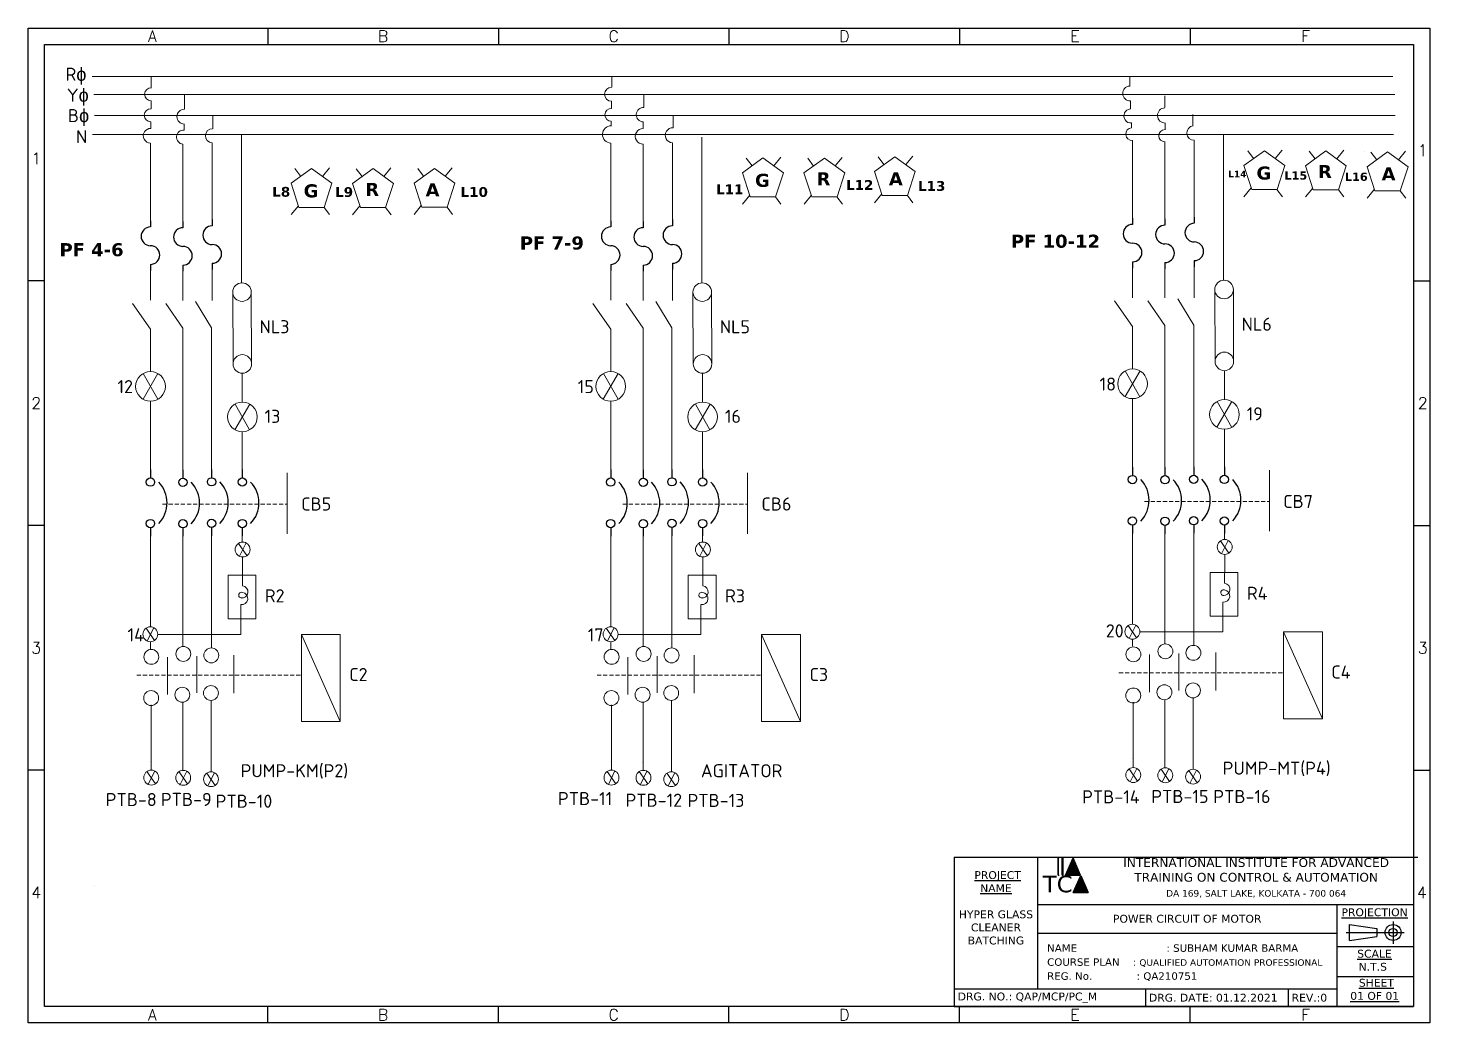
# Model space of a CAD drawing. Header units: millimetres. Extents: x -9791142 to 63260, y -4809864 to 11955173.
# Drawn here: x 43184 to 47472, y -3867 to -824 of the extents above; entities that cross this region are included whole.
import ezdxf
from ezdxf.enums import TextEntityAlignment as Align

# ---------------------------------------------------------------- set-up
doc = ezdxf.new("R2010")
doc.units = ezdxf.units.MM
doc.header["$LTSCALE"] = 5
doc.linetypes.add('DASHED', pattern=[0.75, 0.5, -0.25])
doc.styles.add('style2', font='verdana.ttf')

# ---------------------------------------------------------------- blocks, each defined once
blk = doc.blocks.new('Fuse')
at = {"color": 7}
for p, q in [((0, 0), (0.05, 0)), ((0.35, 0), (0.4, 0))]:
    blk.add_line(p, q, dxfattribs=at)
for centre, start, end in [((0.125, 0), 180, 0), ((0.275, 0), 0, 180)]:
    blk.add_arc(centre, 0.075, start, end, dxfattribs=at)
blk = doc.blocks.new('Circuit Breaker')
at = {"color": 7}
for p, q in [((0, 0), (0.049999, 0)), ((0.349999, 0), (0.399999, 0))]:
    blk.add_line(p, q, dxfattribs=at)
for centre in [(0.074999, 0), (0.324999, 0)]:
    blk.add_circle(centre, 0.025, dxfattribs=at)
blk.add_arc((0.199999, -0.081249), 0.18125, 46.39717, 133.6028, dxfattribs=at)

msp = doc.modelspace()

# ---------------------------------------------------------------- hatches: boundary and pattern name
h = msp.add_hatch(color=140)
h.paths.add_polyline_path([(46337.3, -3362.3), (46334.3, -3362.3), (46334.3, -3414.7), (46337.3, -3414.7)])
h.paths.add_polyline_path([(46349.6, -3362.3), (46346.6, -3362.3), (46346.6, -3414.7), (46349.6, -3414.7)])
for color, points in [(2, [(46380.2, -3362.3), (46357.2, -3414.7), (46403.2, -3414.7)]), (1, [(46403.6, -3415.6), (46380.6, -3468), (46426.6, -3468)])]:
    msp.add_hatch(color=color).paths.add_polyline_path(points)

# ---------------------------------------------------------------- linework, layer by layer
at = {"color": 6}
for p, q in [((43917.3, -824), (43917.3, -874)), ((44622.7, -824), (44622.7, -874)), ((45328, -824), (45328, -874)), ((46033.4, -824), (46033.4, -874)), ((46738.7, -824), (46738.7, -874)), ((43234.5, -1597.3), (43184.5, -1597.3)), ((47421.6, -1597.3), (47471.3, -1597.3)), ((43234.5, -2345.5), (43184.5, -2345.5)), ((47421.6, -2345.5), (47471.6, -2345.5)), ((43234.5, -3093.8), (43184.5, -3093.8)), ((47421.6, -3093.8), (47471.6, -3093.8)), ((43917.3, -3867), (43917.3, -3817)), ((44622.7, -3867), (44622.7, -3817)), ((45328, -3867), (45328, -3817)), ((46033.4, -3867), (46033.4, -3817)), ((46738.7, -3867), (46738.7, -3817))]:
    msp.add_line(p, q, dxfattribs=at)
at = {"lineweight": 9, "ltscale": 5}
for p, q in [((43380.2, -972.5), (47358.3, -972.5)), ((43561.5, -1006.8), (43561.5, -972.5)), ((44969.4, -1005), (44969.4, -972.5)), ((46526.1, -972.5), (46553.4, -972.5)), ((46553.4, -972.5), (46553.4, -1001.7)), ((43385.8, -1027.7), (47363.9, -1027.7)), ((43662.9, -1054.8), (43662.9, -1027.7)), ((45068, -1048.1), (45068, -1027.7)), ((43560.6, -1070.8), (43560.6, -1046.9)), ((43560.6, -1046.9), (43560.6, -1046.9)), ((43662.9, -1072.4), (43662.9, -1054.8)), ((43662.9, -1054.8), (43662.9, -1054.8)), ((44968.8, -1069.9), (44968.8, -1048.2)), ((44968.8, -1048.2), (44968.8, -1048.2)), ((45068, -1066.6), (45068, -1048.1)), ((46555.4, -1046.6), (46555.4, -1071.6)), ((46660.9, -1031.2), (46660.9, -1067.5)), ((43387.3, -1091.4), (47365.4, -1091.4)), ((43559.8, -1131.2), (43559.8, -1111.1)), ((43749.1, -1131.9), (43749.1, -1091.4)), ((44968.2, -1123.1), (44968.2, -1109.3)), ((45065.6, -1131.2), (45065.6, -1111.1)), ((45157.1, -1128.9), (45157.1, -1091.4)), ((46559.1, -1114.4), (46559.1, -1129)), ((46661.5, -1114.1), (46661.5, -1135)), ((46746.8, -1089), (46746.8, -1124.3)), ((43381.7, -1150), (47359.8, -1150)), ((43662.3, -1136.1), (43662.3, -1117.5)), ((43837, -1158.3), (43837, -1150)), ((46840.2, -1150.5), (46840.2, -1405.1)), ((43559.1, -1175.9), (43559.1, -1413.6)), ((43658.1, -1179.3), (43658.1, -1415.8)), ((43747.8, -1175.1), (43747.8, -1410.4)), ((43837, -1158.3), (43837, -1412.8)), ((44966.6, -1175.9), (44966.6, -1413.6)), ((45065.6, -1179.3), (45065.6, -1415.8)), ((45155.3, -1175.1), (45155.3, -1410.4)), ((45244.5, -1158.3), (45244.5, -1412.8)), ((46562.2, -1168.1), (46562.2, -1405.8)), ((46661.3, -1171.6), (46661.3, -1408)), ((46751, -1167.3), (46751, -1402.7)), ((46932.1, -1223.4), (46914.2, -1199.7)), ((46914.2, -1199.7), (46914.2, -1199.7)), ((46998.6, -1223.3), (47019.9, -1197.2)), ((47019.9, -1197.2), (47019.9, -1197.2)), ((47120.1, -1223.9), (47102.2, -1200.2)), ((47102.2, -1200.2), (47102.2, -1200.2)), ((47186.5, -1223.8), (47207.9, -1197.7)), ((45398.6, -1245.5), (45380.7, -1221.8)), ((45380.7, -1221.8), (45380.7, -1221.8)), ((45465, -1245.5), (45486.4, -1219.3)), ((45486.4, -1219.3), (45486.4, -1219.3)), ((45586.6, -1246.1), (45568.6, -1222.4)), ((45568.6, -1222.4), (45568.6, -1222.4)), ((45653, -1246), (45674.4, -1219.9)), ((45802, -1241.8), (45784, -1218.1)), ((45868.4, -1241.8), (45889.8, -1215.6)), ((47271.9, -1201.8), (47271.9, -1201.8)), ((47308.9, -1226.9), (47291, -1203.2)), ((47375.3, -1226.9), (47396.7, -1200.7)), ((44018.3, -1277.7), (44000.4, -1254)), ((44000.4, -1254), (44000.4, -1254)), ((44084.7, -1277.7), (44106.1, -1251.5)), ((44106.1, -1251.5), (44106.1, -1251.5)), ((44206.2, -1278.3), (44188.3, -1254.6)), ((44188.3, -1254.6), (44188.3, -1254.6)), ((44272.7, -1278.2), (44294.1, -1252.1)), ((44359.3, -1259), (44359.3, -1259)), ((44394.1, -1277.4), (44376.1, -1253.7)), ((44460.5, -1277.4), (44481.9, -1251.2)), ((46902.9, -1340.3), (46925.2, -1313.1)), ((47020.6, -1340.3), (47003.7, -1318.1)), ((47090.9, -1340.8), (47113.1, -1313.7)), ((47208.5, -1340.8), (47191.7, -1318.6)), ((47279.7, -1343.9), (47301.9, -1316.7)), ((47397.3, -1343.9), (47380.5, -1321.6)), ((43989.1, -1394.7), (44011.3, -1367.5)), ((44177.1, -1395.2), (44199.3, -1368.1)), ((44364.9, -1394.4), (44387.1, -1367.2)), ((45369.4, -1362.5), (45391.6, -1335.3)), ((45487, -1362.5), (45470.2, -1340.2)), ((45557.4, -1363), (45579.6, -1335.8)), ((45675, -1363), (45658.2, -1340.8)), ((45772.8, -1358.8), (45795, -1331.6)), ((45890.4, -1358.8), (45873.6, -1336.6)), ((43559.1, -1413.6), (43559.1, -1413.6)), ((43837, -1412.8), (43837, -1603.3)), ((44106.7, -1394.7), (44089.9, -1372.5)), ((44294.7, -1395.2), (44277.9, -1373)), ((44482.5, -1394.4), (44465.7, -1372.1)), ((44966.6, -1413.6), (44966.6, -1413.6)), ((45244.5, -1412.8), (45244.5, -1603.3)), ((46562.2, -1405.8), (46562.2, -1405.8)), ((46840.2, -1405.1), (46840.2, -1595.5)), ((43558.8, -1565.9), (43558.8, -1656.6)), ((43658.1, -1568.1), (43658.1, -1657.3)), ((43747.7, -1562.4), (43747.7, -1657.3)), ((44966.3, -1565.9), (44966.3, -1656.6)), ((45065.6, -1568.1), (45065.6, -1657.3)), ((45155.2, -1562.4), (45155.2, -1657.3)), ((46562, -1558.2), (46562, -1648.8)), ((46661.3, -1560.4), (46661.3, -1649.5)), ((46750.9, -1554.6), (46750.9, -1649.5)), ((46813.5, -1623.9), (46814.5, -1843.6)), ((46870.4, -1623.9), (46871.3, -1843.5)), ((43558.7, -1745.1), (43503.7, -1666.7)), ((43503.7, -1666.7), (43503.7, -1666.7)), ((43658.1, -1741.6), (43605.8, -1666.7)), ((43605.8, -1666.7), (43605.8, -1666.7)), ((43658.1, -1657.3), (43658.1, -1657.3)), ((43746, -1740.5), (43697, -1660.3)), ((43747.7, -1657.3), (43747.7, -1657.3)), ((43810.4, -1631.7), (43811.3, -1851.3)), ((43867.2, -1631.7), (43868.1, -1851.2)), ((44966.2, -1745.1), (44911.2, -1666.7)), ((44911.2, -1666.7), (44911.2, -1666.7)), ((45065.6, -1741.6), (45013.3, -1666.7)), ((45013.3, -1666.7), (45013.3, -1666.7)), ((45065.6, -1657.3), (45065.6, -1657.3)), ((45153.5, -1740.5), (45104.5, -1660.3)), ((45155.2, -1657.3), (45155.2, -1657.3)), ((45217.9, -1631.7), (45218.8, -1851.3)), ((45274.7, -1631.7), (45275.6, -1851.2)), ((46561.9, -1737.3), (46506.9, -1658.9)), ((46506.9, -1658.9), (46506.9, -1658.9)), ((46661.3, -1733.9), (46609, -1658.9)), ((46609, -1658.9), (46609, -1658.9)), ((46661.3, -1649.5), (46661.3, -1649.5)), ((46749.2, -1732.7), (46700.2, -1652.6)), ((46750.9, -1649.5), (46750.9, -1649.5)), ((43558.7, -1745.1), (43558.7, -1874.6)), ((43558.7, -1745.1), (43558.7, -1745.1)), ((43658.1, -1741.6), (43658.1, -1978.4)), ((43746, -1740.5), (43746, -1979.6)), ((44966.2, -1745.1), (44966.2, -1874.6)), ((44966.2, -1745.1), (44966.2, -1745.1)), ((45065.6, -1741.6), (45065.6, -1978.4)), ((45153.5, -1740.5), (45153.5, -1979.6)), ((46561.9, -1737.3), (46561.9, -1866.8)), ((46561.9, -1737.3), (46561.9, -1737.3)), ((46661.3, -1733.9), (46661.3, -1970.7)), ((46749.2, -1732.7), (46749.2, -1971.8)), ((43581.8, -1880.8), (43536.1, -1959.1)), ((43536.7, -1880.4), (43581.2, -1959.5)), ((43839.7, -1879.7), (43839.7, -1968.3)), ((44989.3, -1880.8), (44943.6, -1959.1)), ((44944.2, -1880.4), (44988.7, -1959.5)), ((45247.2, -1879.7), (45247.2, -1968.3)), ((46585, -1873), (46539.3, -1951.4)), ((46539.9, -1872.7), (46584.4, -1951.7)), ((46842.9, -1872), (46842.9, -1960.5)), ((43558.7, -1919.5), (43558.7, -1920.4)), ((44966.2, -1919.5), (44966.2, -1920.4)), ((46561.9, -1911.7), (46561.9, -1912.6)), ((43558.7, -1965.3), (43558.7, -1978.4)), ((44966.2, -1965.3), (44966.2, -1978.4)), ((46561.9, -1957.6), (46561.9, -1970.7)), ((46561.9, -1970.7), (46561.9, -1970.7)), ((46561.9, -1970.7), (46561.9, -2167.9)), ((46661.3, -1970.7), (46661.3, -1970.7)), ((46661.3, -1970.7), (46661.3, -2167.9)), ((46749.2, -1971.8), (46749.2, -1971.8)), ((46749.2, -1971.8), (46749.2, -2167.9)), ((46865.9, -1966.7), (46820.2, -2045)), ((46820.8, -1966.4), (46865.3, -2045.4)), ((43558.7, -1978.4), (43558.7, -1978.4)), ((43558.7, -1978.4), (43558.7, -2175.6)), ((43658.1, -1978.4), (43658.1, -1978.4)), ((43658.1, -1978.4), (43658.1, -2175.6)), ((43746, -1979.6), (43746, -1979.6)), ((43746, -1979.6), (43746, -2175.6)), ((43862.7, -1974.5), (43817, -2052.8)), ((43817.6, -1974.1), (43862.1, -2053.1)), ((43839.7, -2013.4), (43839.7, -2013.9)), ((44966.2, -1978.4), (44966.2, -1978.4)), ((44966.2, -1978.4), (44966.2, -2175.6)), ((45065.6, -1978.4), (45065.6, -1978.4)), ((45065.6, -1978.4), (45065.6, -2175.6)), ((45153.5, -1979.6), (45153.5, -1979.6)), ((45153.5, -1979.6), (45153.5, -2175.6)), ((45270.2, -1974.5), (45224.5, -2052.8)), ((45225.1, -1974.1), (45269.6, -2053.1)), ((45247.2, -2013.4), (45247.2, -2013.9)), ((46842.9, -2005.6), (46842.9, -2006.1)), ((46842.9, -2051.2), (46842.9, -2167.9)), ((43839.7, -2059), (43839.7, -2175.6)), ((45247.2, -2059), (45247.2, -2175.6)), ((43558.7, -2175.6), (43558.7, -2175.6)), ((43658.1, -2175.6), (43658.1, -2175.6)), ((43746, -2175.6), (43746, -2175.6)), ((43839.7, -2175.6), (43839.7, -2175.6)), ((43977.4, -2184.3), (43977.4, -2370.9)), ((44966.2, -2175.6), (44966.2, -2175.6)), ((45065.6, -2175.6), (45065.6, -2175.6)), ((45153.5, -2175.6), (45153.5, -2175.6)), ((45247.2, -2175.6), (45247.2, -2175.6)), ((45384.9, -2184.3), (45384.9, -2370.9)), ((46561.9, -2167.9), (46561.9, -2167.9)), ((46661.3, -2167.9), (46661.3, -2167.9)), ((46749.2, -2167.9), (46749.2, -2167.9)), ((46842.9, -2167.9), (46842.9, -2167.9)), ((46980.6, -2176.5), (46980.6, -2363.2)), ((43558.7, -2377.8), (43558.7, -2586.9)), ((43658.2, -2378.5), (43658.2, -2589.9)), ((43745.8, -2377.1), (43745.8, -2588.7)), ((43827.8, -2400.2), (43853.7, -2437.8)), ((43851.4, -2398.8), (43831.2, -2439.8)), ((43839.7, -2377.6), (43839.7, -2396.8)), ((43839.7, -2396.8), (43839.7, -2396.8)), ((44966.2, -2377.8), (44966.2, -2586.9)), ((45065.7, -2378.5), (45065.7, -2589.9)), ((45153.3, -2377.1), (45153.3, -2588.7)), ((45235.3, -2400.2), (45261.2, -2437.8)), ((45258.9, -2398.8), (45238.7, -2439.8)), ((45247.2, -2377.6), (45247.2, -2396.8)), ((45247.2, -2396.8), (45247.2, -2396.8)), ((46561.9, -2370), (46561.9, -2579.2)), ((46661.3, -2370.7), (46661.3, -2582.2)), ((46749, -2369.3), (46749, -2580.9)), ((46831, -2392.5), (46856.9, -2430)), ((46854.5, -2391), (46834.4, -2432)), ((46842.9, -2369.8), (46842.9, -2389)), ((46842.9, -2389), (46842.9, -2389)), ((43840.7, -2441.8), (43840.7, -2468.4)), ((43840.7, -2468.4), (43840.7, -2441.8)), ((45248.2, -2441.8), (45248.2, -2468.4)), ((45248.2, -2468.4), (45248.2, -2441.8)), ((46843.9, -2434.1), (46843.9, -2460.7)), ((46843.9, -2460.7), (46843.9, -2434.1)), ((43840.7, -2468.4), (43840.6, -2530)), ((43840.7, -2468.4), (43840.7, -2468.4)), ((45248.2, -2468.4), (45248.1, -2530)), ((45248.2, -2468.4), (45248.2, -2468.4)), ((46843.9, -2460.7), (46843.7, -2522.2)), ((46843.9, -2460.7), (46843.9, -2460.7)), ((46843.7, -2522.2), (46843.7, -2522.2)), ((46843.7, -2522.2), (46843.7, -2522.2)), ((43558.7, -2568.9), (43558.7, -2655.4)), ((43840.6, -2530), (43840.6, -2530)), ((43840.6, -2530), (43840.6, -2530)), ((44966.2, -2568.9), (44966.2, -2655.4)), ((45248.1, -2530), (45248.1, -2530)), ((45248.1, -2530), (45248.1, -2530)), ((46561.9, -2561.2), (46561.9, -2647.6)), ((43558.7, -2586.9), (43558.7, -2586.9)), ((43658.2, -2589.9), (43658.2, -2589.9)), ((43658.2, -2589.9), (43658.2, -2715.7)), ((43745.8, -2588.7), (43745.8, -2588.7)), ((43745.8, -2588.7), (43745.8, -2720.2)), ((43834.9, -2587.5), (43834.9, -2624.1)), ((44966.2, -2586.9), (44966.2, -2586.9)), ((45065.7, -2589.9), (45065.7, -2589.9)), ((45065.7, -2589.9), (45065.7, -2715.7)), ((45153.3, -2588.7), (45153.3, -2588.7)), ((45153.3, -2588.7), (45153.3, -2720.2)), ((45242.4, -2587.5), (45242.4, -2624.1)), ((46561.9, -2579.2), (46561.9, -2579.2)), ((46661.3, -2582.2), (46661.3, -2582.2)), ((46661.3, -2582.2), (46661.3, -2708)), ((46749, -2580.9), (46749, -2580.9)), ((46749, -2580.9), (46749, -2712.5)), ((46838.1, -2579.8), (46838.1, -2616.3)), ((43569, -2658), (43548.9, -2699)), ((43834.9, -2624.1), (43834.9, -2679)), ((44976.5, -2658), (44956.4, -2699)), ((45242.4, -2624.1), (45242.4, -2679)), ((46548.6, -2651.7), (46574.5, -2689.2)), ((46572.2, -2650.2), (46552.1, -2691.2)), ((46838.1, -2616.3), (46838.1, -2671.2)), ((43535.6, -2679), (43535.3, -2679)), ((43545.4, -2659.4), (43571.3, -2697)), ((43558.7, -2678.7), (43558.7, -2679)), ((43558.9, -2679), (43558.7, -2679)), ((43834.9, -2679), (43581.2, -2679)), ((44020.4, -2678.7), (44139.4, -2945)), ((44943.1, -2679), (44942.8, -2679)), ((44952.9, -2659.4), (44978.8, -2697)), ((44966.2, -2678.7), (44966.2, -2679)), ((44966.4, -2679), (44966.2, -2679)), ((45242.4, -2679), (44988.7, -2679)), ((45427.9, -2678.7), (45546.9, -2945)), ((46538.7, -2671.2), (46538.5, -2671.2)), ((46561.9, -2670.9), (46561.9, -2671.2)), ((46562.1, -2671.2), (46561.9, -2671.2)), ((46561.9, -2693.3), (46561.9, -2714.7)), ((46838.1, -2671.2), (46584.4, -2671.2)), ((47023.6, -2670.9), (47142.5, -2937.3)), ((43558.7, -2701), (43558.7, -2722.5)), ((43558.7, -2722.5), (43558.7, -2722.5)), ((43658.2, -2715.7), (43658.2, -2715.7)), ((43745.8, -2720.2), (43745.8, -2720.2)), ((43813.8, -2741.7), (43813.8, -2858)), ((44966.2, -2701), (44966.2, -2722.5)), ((44966.2, -2722.5), (44966.2, -2722.5)), ((45065.7, -2715.7), (45065.7, -2715.7)), ((45153.3, -2720.2), (45153.3, -2720.2)), ((45221.3, -2741.7), (45221.3, -2858)), ((46561.9, -2714.7), (46561.9, -2714.7)), ((46614.4, -2740.3), (46614.4, -2855)), ((46661.3, -2708), (46661.3, -2708)), ((46703.8, -2737.1), (46703.8, -2850)), ((46749, -2712.5), (46749, -2712.5)), ((46817, -2733.9), (46817, -2850.2)), ((43611.3, -2748), (43611.3, -2862.8)), ((43700.6, -2744.8), (43700.6, -2857.8)), ((45018.8, -2748), (45018.8, -2862.8)), ((45108.1, -2744.8), (45108.1, -2857.8)), ((44019.5, -2803.8), (44019.5, -2803.8)), ((45427, -2803.8), (45427, -2803.8)), ((47022.7, -2796.1), (47022.7, -2796.1)), ((43611.3, -2862.8), (43611.3, -2862.8)), ((43700.6, -2857.8), (43700.6, -2857.8)), ((43813.8, -2858), (43813.8, -2858)), ((45018.8, -2862.8), (45018.8, -2862.8)), ((45108.1, -2857.8), (45108.1, -2857.8)), ((45221.3, -2858), (45221.3, -2858)), ((46614.4, -2855), (46614.4, -2855)), ((46703.8, -2850), (46703.8, -2850)), ((46817, -2850.2), (46817, -2850.2)), ((43561.2, -2893.9), (43561.2, -3093.8)), ((43657.8, -2885.4), (43657.8, -3094.4)), ((43744.2, -2880.9), (43744.2, -3098.7)), ((44968.7, -2893.9), (44968.7, -3093.8)), ((45065.3, -2885.4), (45065.3, -3094.4)), ((45151.7, -2880.9), (45151.7, -3098.7)), ((46564.3, -2886.1), (46564.3, -3086)), ((46661, -2877.7), (46661, -3086.6)), ((46747.4, -2873.2), (46747.4, -3091)), ((44139.4, -2945), (44139.4, -2945)), ((45546.9, -2945), (45546.9, -2945)), ((47142.5, -2937.3), (47142.5, -2937.3)), ((43558.7, -3066.2), (43558.7, -3066.2)), ((43656.4, -3069.2), (43656.4, -3069.2)), ((43743.4, -3073.8), (43743.4, -3073.8)), ((44966.2, -3066.2), (44966.2, -3066.2)), ((45063.9, -3069.2), (45063.9, -3069.2)), ((45150.9, -3073.8), (45150.9, -3073.8)), ((46561.8, -3058.4), (46561.8, -3058.4)), ((46659.6, -3061.5), (46659.6, -3061.5)), ((46746.6, -3066.1), (46746.6, -3066.1)), ((43548.2, -3097.8), (43574.1, -3135.4)), ((43571.8, -3096.4), (43551.7, -3137.4)), ((43646, -3098.4), (43671.9, -3136)), ((43669.6, -3097), (43649.5, -3137.9)), ((43730.9, -3102.7), (43756.8, -3140.3)), ((43754.5, -3101.3), (43734.4, -3142.3)), ((44955.7, -3097.8), (44981.6, -3135.4)), ((44979.3, -3096.4), (44959.2, -3137.4)), ((45053.5, -3098.4), (45079.4, -3136)), ((45077.1, -3097), (45057, -3137.9)), ((45138.4, -3102.7), (45164.3, -3140.3)), ((45162, -3101.3), (45141.9, -3142.3)), ((46551.4, -3090), (46577.3, -3127.6)), ((46575, -3088.6), (46554.9, -3129.6)), ((46649.2, -3090.6), (46675.1, -3128.2)), ((46672.8, -3089.2), (46652.7, -3130.2)), ((46734.1, -3095), (46760, -3132.6)), ((46757.7, -3093.6), (46737.6, -3134.5)), ((43387.1, -3445.3), (43387.1, -3445.3))]:
    msp.add_line(p, q, dxfattribs=at)
at = {"linetype": 'DASHED', "lineweight": 9, "ltscale": 5}
for p, q in [((43595.7, -2280.1), (43975.8, -2280.1)), ((45003.2, -2280.1), (45383.3, -2280.1)), ((46598.9, -2272.4), (46979, -2272.4)), ((43517.2, -2803.8), (44019.5, -2803.8)), ((44924.7, -2803.8), (45427, -2803.8)), ((46520.4, -2796.1), (47022.7, -2796.1))]:
    msp.add_line(p, q, dxfattribs=at)
at = {"color": 84}
for p, q in [((47421.6, -3336.2), (47421.6, -3817)), ((46016.9, -3360.1), (46016.9, -3817)), ((46016.9, -3360.1), (47434.9, -3360.1)), ((46271.7, -3360.1), (46271.7, -3762.8)), ((46271.7, -3504.6), (47421.6, -3504.6)), ((47186.6, -3504.6), (47186.6, -3817)), ((46271.7, -3592.4), (47186.6, -3592.4)), ((47186.6, -3633), (47421.6, -3633)), ((47186.6, -3725), (47421.6, -3725)), ((46016.9, -3762.8), (47186.6, -3762.8)), ((46601.7, -3762.8), (46601.7, -3817)), ((47038, -3762.8), (47038, -3817)), ((46016.9, -3817), (47421.6, -3817))]:
    msp.add_line(p, q, dxfattribs=at)
at = {"color": 140}
for p, q in [((46337.3, -3362.3), (46334.3, -3362.3)), ((46334.3, -3414.7), (46334.3, -3362.3)), ((46349.6, -3362.3), (46346.6, -3362.3)), ((46346.6, -3414.7), (46346.6, -3362.3)), ((46349.6, -3414.7), (46349.6, -3362.3))]:
    msp.add_line(p, q, dxfattribs=at)
at = {"color": 2}
for p, q in [((46357.2, -3414.7), (46380.2, -3362.3)), ((46403.2, -3414.7), (46380.2, -3362.3)), ((46357.2, -3414.7), (46403.2, -3414.7))]:
    msp.add_line(p, q, dxfattribs=at)
at = {"color": 4}
for p, q in [((46334.3, -3414.7), (46337.3, -3414.7)), ((46346.6, -3414.7), (46349.6, -3414.7))]:
    msp.add_line(p, q, dxfattribs=at)
at = {"color": 1}
for p, q in [((46380.6, -3468), (46403.6, -3415.6)), ((46403.6, -3415.6), (46426.6, -3468)), ((46380.6, -3468), (46426.6, -3468))]:
    msp.add_line(p, q, dxfattribs=at)
at = {"color": 160}
for p, q in [((47358.8, -3556.2), (47358.8, -3624.8)), ((47215.1, -3590.5), (47393.1, -3590.5)), ((47225.1, -3566.2), (47309.4, -3578)), ((47225.1, -3614.8), (47309.4, -3603))]:
    msp.add_line(p, q, dxfattribs=at)
at = {"color": 240}
for points in [[(43184.5, -824), (47471.6, -824), (47471.6, -3867), (43184.5, -3867)], [(43234.5, -874), (47421.6, -874), (47421.6, -3817), (43234.5, -3817)]]:
    msp.add_lwpolyline(points, close=True, dxfattribs=at)
at = {"lineweight": 9, "ltscale": 5}
for points in [[(46965.4, -1199.2), (46902.9, -1244.6), (46926.8, -1318.1), (47004, -1318.1), (47027.9, -1244.6)], [(47153.4, -1199.7), (47090.9, -1245.1), (47114.7, -1318.6), (47192, -1318.6), (47215.8, -1245.1)], [(45431.9, -1221.4), (45369.4, -1266.8), (45393.2, -1340.2), (45470.5, -1340.2), (45494.3, -1266.8)], [(45619.8, -1221.9), (45557.3, -1267.3), (45581.2, -1340.8), (45658.4, -1340.8), (45682.3, -1267.3)], [(45835.2, -1217.7), (45772.7, -1263.1), (45796.6, -1336.6), (45873.9, -1336.6), (45897.7, -1263.1)], [(47342.2, -1202.8), (47279.7, -1248.2), (47303.5, -1321.6), (47380.8, -1321.6), (47404.7, -1248.2)], [(44051.5, -1253.6), (43989, -1299), (44012.9, -1372.5), (44090.2, -1372.5), (44114, -1299)], [(44239.5, -1254.1), (44177, -1299.5), (44200.9, -1373), (44278.1, -1373), (44302, -1299.5)], [(44427.3, -1253.3), (44364.8, -1298.7), (44388.7, -1372.1), (44465.9, -1372.1), (44489.8, -1298.7)], [(43796.1, -2497.2), (43880.8, -2497.2), (43880.8, -2630.7), (43796.1, -2630.7)], [(45203.6, -2497.2), (45288.3, -2497.2), (45288.3, -2630.7), (45203.6, -2630.7)], [(46799.2, -2489.5), (46884, -2489.5), (46884, -2622.9), (46799.2, -2622.9)], [(44020.4, -2678.7), (44139.4, -2678.7), (44139.4, -2945), (44020.4, -2945)], [(45427.9, -2678.7), (45546.9, -2678.7), (45546.9, -2945), (45427.9, -2945)], [(47023.6, -2670.9), (47142.5, -2670.9), (47142.5, -2937.3), (47023.6, -2937.3)]]:
    msp.add_lwpolyline(points, close=True, dxfattribs=at)
at = {"color": 160}
for points in [[(47225.1, -3614.8), (47225.1, -3566.2)], [(47309.4, -3578), (47309.4, -3603)]]:
    msp.add_lwpolyline(points, dxfattribs=at)
at = {"lineweight": 9, "ltscale": 5}
for centre, radius in [((43838.8, -1631.7), 28.4), ((45246.3, -1631.7), 28.4), ((46842, -1623.9), 28.4), ((43839.7, -1851.3), 28.4), ((45247.2, -1851.3), 28.4), ((46842.9, -1843.6), 28.4), ((43559, -1920), 45.4), ((44966.5, -1920), 45.4), ((46562.2, -1912.2), 45.4), ((43839.9, -2013.6), 45.4), ((45247.4, -2013.6), 45.4), ((46843, -2005.9), 45.4), ((43840.7, -2419), 22.8), ((45248.2, -2419), 22.8), ((46843.9, -2411.2), 22.8), ((43558.4, -2678.2), 22.8), ((44965.9, -2678.2), 22.8), ((46561.6, -2670.4), 22.8), ((43561.6, -2747.3), 22.8), ((43659.4, -2738.2), 22.8), ((43744.9, -2742.8), 22.8), ((44969.1, -2747.3), 22.8), ((45066.9, -2738.2), 22.8), ((45152.4, -2742.8), 22.8), ((46564.8, -2739.6), 22.8), ((46662.5, -2730.4), 22.8), ((46748.1, -2735), 22.8), ((46747, -2850), 22.8), ((43561, -2873.3), 22.8), ((43656.3, -2863.3), 22.8), ((43743.8, -2857.8), 22.8), ((44968.5, -2873.3), 22.8), ((45063.8, -2863.3), 22.8), ((45151.3, -2857.8), 22.8), ((46564.2, -2865.5), 22.8), ((46659.5, -2855.5), 22.8), ((46564.4, -3108.8), 22.8), ((46662.2, -3109.4), 22.8), ((43561.2, -3116.6), 22.8), ((43659, -3117.2), 22.8), ((43743.9, -3121.5), 22.8), ((44968.7, -3116.6), 22.8), ((45066.5, -3117.2), 22.8), ((45151.4, -3121.5), 22.8), ((46747.1, -3113.8), 22.8)]:
    msp.add_circle(centre, radius, dxfattribs=at)
at = {"color": 160}
for radius in [24.3, 12.5]:
    msp.add_circle((47358.8, -3590.5), radius, dxfattribs=at)
at = {"lineweight": 9, "ltscale": 5}
for centre, radius, start, end in [((43561.1, -1026.8), 20, 88.724, 268.724), ((44969.1, -1026.6), 21.6, 89.2055, 269.2055), ((46554.4, -1024.1), 22.5, 92.6592, 272.6592), ((43560.2, -1091), 20.1, 88.8491, 268.8491), ((44968.5, -1089.6), 19.7, 89.1167, 269.1167), ((45066.8, -1088.9), 22.3, 86.9207, 266.9207), ((46557.3, -1093), 21.5, 94.8892, 274.8892), ((46661.8, -1091.4), 23.3, 92.124, 272.124), ((43662.6, -1095), 22.6, 89.2874, 269.2874), ((43559.4, -1153.5), 22.4, 89.0416, 269.0416), ((43660.2, -1157.7), 21.7, 84.4613, 264.4613), ((43748.4, -1153.5), 21.6, 88.2361, 268.2361), ((44967.4, -1149.5), 26.4, 88.1943, 268.1943), ((45065.6, -1155.3), 24.1, 89.982, 269.982), ((45156.2, -1152), 23.1, 87.757, 267.757), ((46560.7, -1148.5), 19.6, 94.5913, 274.5913), ((46661.1, -1153.2), 18.7, 90.82, 270.82), ((46749.4, -1145), 21.7, 94.2446, 274.2446), ((46841.2, -2540.8), 18.8, 262.1407, 82.1407), ((43837.3, -2558.6), 8.75, 71.5159, 274.5237), ((43837.5, -2568.9), 18.8, 262.1407, 82.1407), ((43838, -2548.6), 18.8, 262.1407, 82.1407), ((45244.8, -2558.6), 8.75, 71.5159, 274.5237), ((45245, -2568.9), 18.8, 262.1407, 82.1407), ((45245.5, -2548.6), 18.8, 262.1407, 82.1407), ((46840.5, -2550.9), 8.75, 71.5159, 274.5237), ((46840.7, -2561.2), 18.8, 262.1407, 82.1407)]:
    msp.add_arc(centre, radius, start, end, dxfattribs=at)

# ---------------------------------------------------------------- block references
at = {"lineweight": 9, "ltscale": 5, "rotation": 270}
for name, p, xscale, yscale, zscale in [('Fuse', (43558.8, -1413.5), 381, 381, 381), ('Fuse', (43747.7, -1410), 381, 381, 381), ('Fuse', (44966.3, -1413.5), 381, 381, 381), ('Fuse', (45155.2, -1410), 381, 381, 381), ('Fuse', (46562, -1405.8), 381, 381, 381), ('Fuse', (46661.3, -1408), 381, 381, 381), ('Fuse', (46750.9, -1402.2), 381, 381, 381), ('Fuse', (43658.1, -1415.7), 381, 381, 381), ('Fuse', (45065.6, -1415.7), 381, 381, 381), ('Circuit Breaker', (43558.7, -2174.6), 508, 508, 508), ('Circuit Breaker', (43658.2, -2175.3), 508, 508, 508), ('Circuit Breaker', (43745.8, -2173.9), 508, 508, 508), ('Circuit Breaker', (43839.7, -2174.4), 508, 508, 508), ('Circuit Breaker', (44966.2, -2174.6), 508, 508, 508), ('Circuit Breaker', (45065.7, -2175.3), 508, 508, 508), ('Circuit Breaker', (45153.3, -2173.9), 508, 508, 508), ('Circuit Breaker', (45247.2, -2174.4), 508, 508, 508), ('Circuit Breaker', (46561.9, -2166.8), 508, 508, 508), ('Circuit Breaker', (46661.3, -2167.5), 508, 508, 508), ('Circuit Breaker', (46749, -2166.1), 508, 508, 508), ('Circuit Breaker', (46842.9, -2166.6), 508, 508, 508)]:
    msp.add_blockref(name, p, dxfattribs=dict(at, xscale=xscale, yscale=yscale, zscale=zscale))

# ---------------------------------------------------------------- texts
at = {"color": 140, "style": 'style2'}
msp.add_text('TC', height=50.87, dxfattribs=at).set_placement((46333.3, -3467.4), align=Align.CENTER)
at = {"color": 2, "char_height": 35, "attachment_point": 5, "style": 'style2'}
for s, insert, width in [('{\\Fromans|c0;A}', (43564.7, -849), 705.35), ('{\\Fromans|c0;B}', (44270, -849), 705.35), ('{\\Fromans|c0;C}', (44975.4, -849), 705.35), ('{\\Fromans|c0;D}', (45680.7, -849), 705.35), ('{\\Fromans|c0;E}', (46386.1, -849), 705.35), ('\\pxqc;{\\Fromans|c0;F}', (47091.4, -849), 705.35), ('{\\Fromans|c0;1}', (47449.5, -1198.2), 50), ('{\\Fromans|c0;1}', (43209.5, -1223.2), 50), ('{\\Fromans|c0;2}', (43209.5, -1971.4), 50), ('{\\Fromans|c0;2}', (47449.5, -1971.4), 50), ('{\\Fromans|c0;3}', (43209.5, -2719.7), 50), ('{\\Fromans|c0;3}', (47449.5, -2719.7), 50), ('{\\Fromans|c0;4}', (43209.5, -3467.9), 50), ('{\\Fromans|c0;4}', (47446.6, -3467.9), 50), ('{\\Fromans|c0;A}', (43564.7, -3842), 705.35), ('{\\Fromans|c0;B}', (44270, -3842), 705.35), ('{\\Fromans|c0;C}', (44975.4, -3842), 705.35), ('{\\Fromans|c0;D}', (45680.7, -3842), 705.35), ('{\\Fromans|c0;E}', (46386.1, -3842), 705.35), ('\\pxqc;{\\Fromans|c0;F}', (47091.4, -3842), 705.35)]:
    msp.add_mtext(s, dxfattribs=dict(at, insert=insert, width=width))
at = {"lineweight": 9, "ltscale": 5, "attachment_point": 1}
for s, width, insert, char_height in [('{\\fISOCPEUR|b1|i0|c0|p34;Rɸ}', 22.558, (43299, -945.4), 40), ('{\\fISOCPEUR|b1|i0|c0|p34;Yɸ}', 22.558, (43303.1, -1009.3), 40), ('{\\fISOCPEUR|b1|i0|c0|p34;Bɸ}', 22.558, (43306.3, -1071.9), 40), ('{\\fISOCPEUR|b1|i0|c0|p34;N}', 22.558, (43331.3, -1136.4), 40), ('{\\fVerdana|b1|i0|c0|p34;R}', 72.089, (47129.4, -1243.1), 40), ('{\\fVerdana|b1|i0|c0|p34;G}', 72.089, (45407.6, -1269.8), 40), ('{\\fVerdana|b1|i0|c0|p34;R}', 72.089, (45595.9, -1265.2), 40), ('{\\fVerdana|b1|i0|c0|p34;A}', 72.089, (45816.9, -1265), 40), ('{\\fVerdana|b1|i0|c0|p34;L14}', 51.97, (46854.7, -1260.7), 20), ('{\\fVerdana|b1|i0|c0|p34;G}', 72.089, (46941.1, -1247.6), 40), ('{\\fVerdana|b1|i0|c0|p34;L15}', 51.97, (47026.5, -1262.6), 25), ('{\\fVerdana|b1|i0|c0|p34;L16}', 51.97, (47211.5, -1266.4), 25), ('{\\fVerdana|b1|i0|c0|p34;A}', 72.089, (47323.8, -1250.1), 40), ('{\\fVerdana|b1|i0|c0|p34;L8}', 51.97, (43931.3, -1310), 30), ('{\\fVerdana|b1|i0|c0|p34;G}', 72.089, (44027.3, -1302), 40), ('{\\fVerdana|b1|i0|c0|p34;L9}', 51.97, (44123.6, -1310.7), 30), ('{\\fVerdana|b1|i0|c0|p34;R}', 72.089, (44215.6, -1297.5), 40), ('{\\fVerdana|b1|i0|c0|p34;A}', 72.089, (44400.2, -1298.9), 40), ('{\\fVerdana|b1|i0|c0|p34;L10}', 51.97, (44507.2, -1310.4), 30), ('{\\fVerdana|b1|i0|c0|p34;L11}', 51.97, (45288.5, -1302.4), 30), ('{\\fVerdana|b1|i0|c0|p34;L12}', 51.97, (45686.1, -1289.1), 30), ('{\\fVerdana|b1|i0|c0|p34;L13}', 51.97, (45906.1, -1292), 30), ('{\\fVerdana|b1|i0|c0|p34;PF 10-12}', 334.848, (46190.3, -1456.1), 40), ('{\\fVerdana|b1|i0|c0|p34;PF 4-6}', 334.848, (43280.7, -1482), 40), ('{\\fVerdana|b1|i0|c0|p34;PF 7-9}', 334.848, (44688.4, -1461.5), 40), ('{\\fISOCPEUR|b1|i0|c0|p34;NL6}', 22.558, (46895.7, -1709.9), 40), ('{\\fISOCPEUR|b1|i0|c0|p34;NL3}', 22.558, (43892.5, -1717.6), 40), ('{\\fISOCPEUR|b1|i0|c0|p34;NL5}', 22.558, (45300, -1717.6), 40), ('{\\fISOCPEUR|b1|i0|c0|p34;12}', 22.558, (43458.1, -1900.8), 40), ('{\\fISOCPEUR|b1|i0|c0|p34;15}', 22.558, (44865.6, -1900.8), 40), ('{\\fISOCPEUR|b1|i0|c0|p34;18}', 22.558, (46461.3, -1893), 40), ('{\\fISOCPEUR|b1|i0|c0|p34;13}', 22.558, (43908, -1991.7), 40), ('{\\fISOCPEUR|b1|i0|c0|p34;16}', 22.558, (45315.5, -1991.7), 40), ('{\\fISOCPEUR|b1|i0|c0|p34;19}', 22.558, (46911.2, -1984), 40), ('{\\fISOCPEUR|b1|i0|c0|p34;CB5}', 22.558, (44019.7, -2259.8), 40), ('{\\fISOCPEUR|b1|i0|c0|p34;CB6}', 22.558, (45427.2, -2259.8), 40), ('{\\fISOCPEUR|b1|i0|c0|p34;CB7}', 22.558, (47022.9, -2252), 40), ('{\\fISOCPEUR|b1|i0|c0|p34;R2}', 22.558, (43908.4, -2540.7), 40), ('{\\fISOCPEUR|b1|i0|c0|p34;R3}', 22.558, (45315.9, -2540.7), 40), ('{\\fISOCPEUR|b1|i0|c0|p34;R4}', 22.558, (46911.6, -2532.9), 40), ('{\\fISOCPEUR|b1|i0|c0|p34;20}', 22.558, (46480.3, -2647.8), 40), ('{\\fISOCPEUR|b1|i0|c0|p34;14}', 22.558, (43488.8, -2659.9), 40), ('{\\fISOCPEUR|b1|i0|c0|p34;17}', 22.558, (44896.3, -2659.9), 40), ('{\\fISOCPEUR|b1|i0|c0|p34;C2}', 22.558, (44166.7, -2781.4), 40), ('{\\fISOCPEUR|b1|i0|c0|p34;C3}', 22.558, (45574.2, -2781.4), 40), ('{\\fISOCPEUR|b1|i0|c0|p34;C4}', 22.558, (47169.9, -2773.7), 40), ('{\\fISOCPEUR|b1|i0|c0|p34;PUMP-KM(P2)}', 40, (43834.6, -3075.6), 40), ('{\\fISOCPEUR|b1|i0|c0|p34;AGITATOR}', 40, (45242.1, -3075.6), 40), ('{\\fISOCPEUR|b1|i0|c0|p34;PUMP-MT(P4)}', 40, (46837.8, -3067.8), 40), ('{\\fISOCPEUR|b1|i0|c0|p34;PTB-8}', 22.558, (43422, -3163.8), 40), ('{\\fISOCPEUR|b1|i0|c0|p34;PTB-9}', 22.558, (43590.7, -3163.3), 40), ('{\\fISOCPEUR|b1|i0|c0|p34;PTB-10}', 22.558, (43758.1, -3168.8), 40), ('{\\fISOCPEUR|b1|i0|c0|p34;PTB-11}', 22.558, (44805, -3160.7), 40), ('{\\fISOCPEUR|b1|i0|c0|p34;PTB-12}', 22.558, (45011.6, -3165.7), 40), ('{\\fISOCPEUR|b1|i0|c0|p34;PTB-13}', 22.558, (45201.2, -3166.4), 40), ('{\\fISOCPEUR|b1|i0|c0|p34;PTB-14}', 22.558, (46407.9, -3155.4), 40), ('{\\fISOCPEUR|b1|i0|c0|p34;PTB-15}', 22.558, (46619.4, -3154.3), 40), ('{\\fISOCPEUR|b1|i0|c0|p34;PTB-16}', 22.558, (46809.1, -3154.5), 40)]:
    msp.add_mtext_dynamic_manual_height_columns(s, width=width, gutter_width=12.5, heights=[0], dxfattribs=dict(at, insert=insert, char_height=char_height))
at = {"color": 140, "width": 963.119, "attachment_point": 2, "style": 'style2'}
for s, insert, char_height in [('INTERNATIONAL INSTITUTE FOR ADVANCED\\PTRAINING ON CONTROL & AUTOMATION', (46940, -3362.9), 27), ('DA 169, SALT LAKE, KOLKATA - 700 064', (46940, -3460.6), 20)]:
    msp.add_mtext(s, dxfattribs=dict(at, insert=insert, char_height=char_height))
at = {"color": 211, "char_height": 24, "style": 'style2'}
for s, insert, width, attachment_point in [('\\pxqc;\\P {\\LPROJECT\\PNAME} \\P\\PHYPER GLASS CLEANER BATCHING', (46016.9, -3495), 254.85, 4), ('\\pxqc;POWER CIRCUIT OF MOTOR', (46729.2, -3548.5), 914.86, 5), ('\\pxqc;{\\LPROJECTION} ', (47302.2, -3531.7), 235, 5), (' {\\LSCALE} \\PN.T.S\\P ', (47296.7, -3695.4), 235, 5), (' {\\LSHEET\\P01 OF 01\\P} ', (47302.6, -3784.4), 235, 5), (' DRG. NO.: QAP/MCP/PC_M', (46016.9, -3789.9), 579.277, 4), (' DRG. DATE: 01.12.2021', (46601.7, -3789.9), 457.43, 4), (' REV.:0 ', (47038, -3789.9), 457.43, 4)]:
    msp.add_mtext(s, dxfattribs=dict(at, insert=insert, width=width, attachment_point=attachment_point))
at = {"color": 211, "insert": (46209.7, -3682.8), "char_height": 22.8, "width": 1173.883, "attachment_point": 4, "line_spacing_factor": 1.125, "style": 'style2'}
msp.add_mtext('^INAME^I^I^I: SUBHAM KUMAR BARMA\\P^ICOURSE PLAN    : {\\H0.87719x;QUALIFIED AUTOMATION PROFESSIONAL}              \\P^IREG. No.^I^I: QA210751', dxfattribs=at)

doc.saveas('drawing.dxf')
